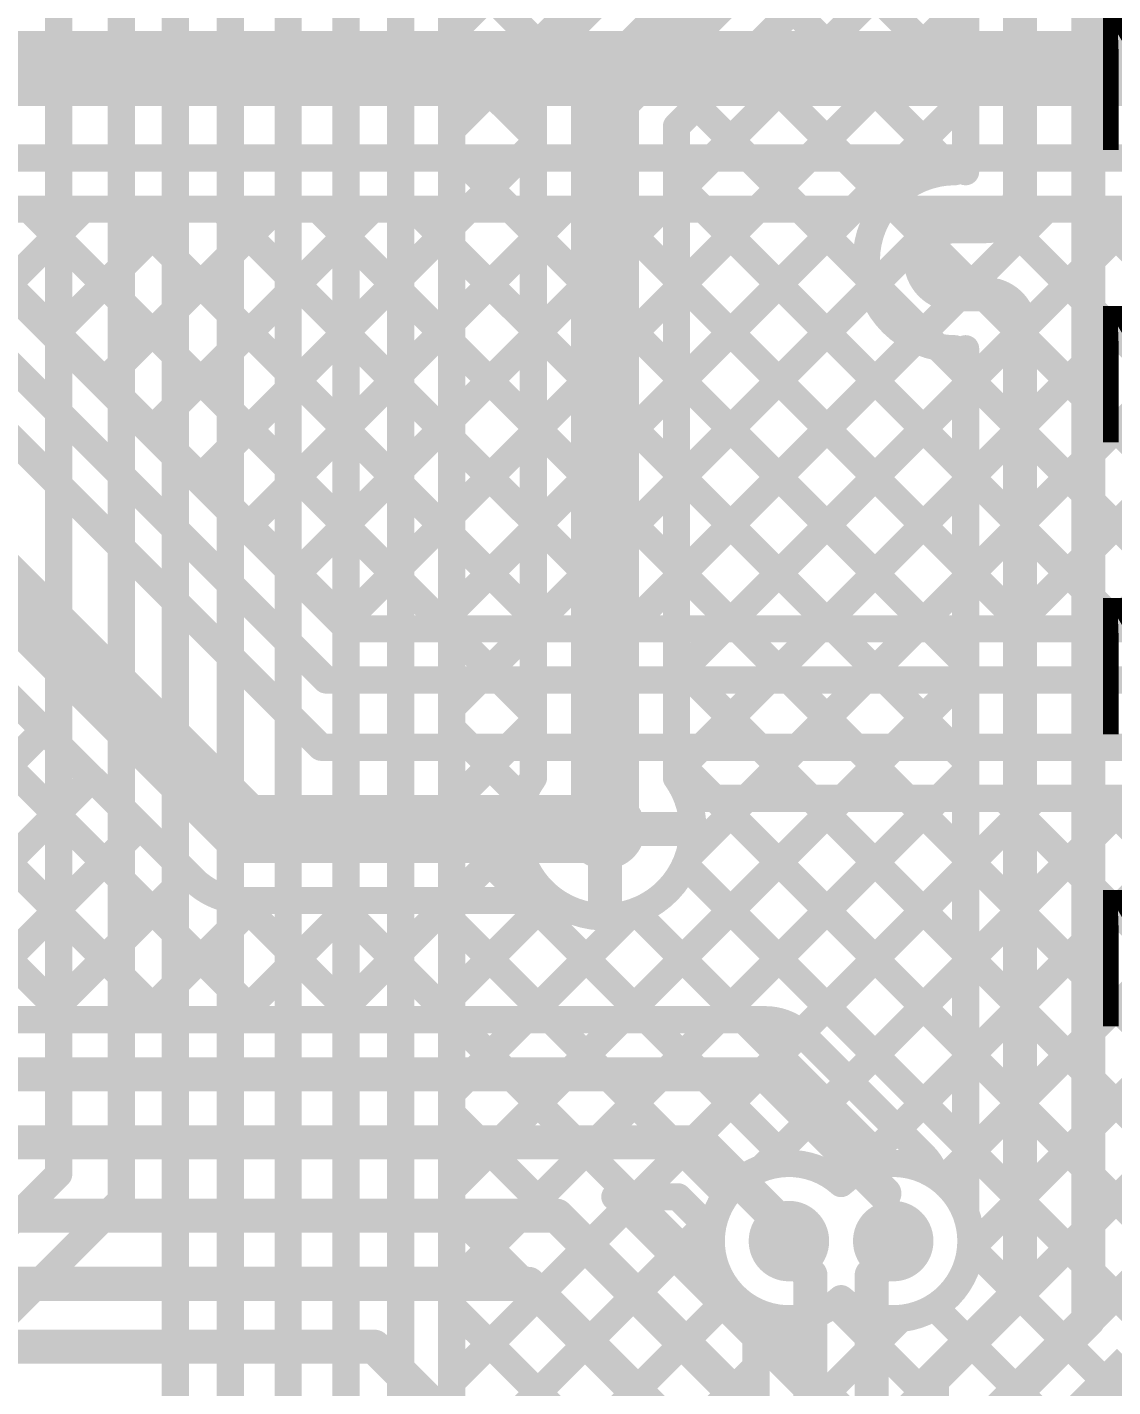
# Model space of a CAD drawing. Header units: millimetres. Extents: x -0.64 to 2.98, y -0.65 to 2.86.
# Drawn here: x 2.0484 to 2.3671, y 0.8632 to 1.2624 of the extents above; entities that cross this region are included whole.
import ezdxf

# ---------------------------------------------------------------- set-up
doc = ezdxf.new("R2010")
doc.units = ezdxf.units.MM
doc.header["$MEASUREMENT"] = 0
for name, color, linetype in [('BottomLayer', 5, 'Continuous'), ('BottomSolder', 6, 'Continuous'), ('Mechanical2', 216, 'Continuous'), ('TopLayer', 1, 'Continuous'), ('TopOverlay', 2, 'Continuous'), ('TopSolder', 216, 'Continuous'), ('ViaHoleLayer', 16, 'Continuous')]:
    doc.layers.add(name, color=color, linetype=linetype)
doc.styles.add('Arial', font='', dxfattribs={"height": 0.2})
doc.styles.get('Arial').set_extended_font_data('Arial')

msp = doc.modelspace()

# ---------------------------------------------------------------- hatches: boundary and pattern name
at = {"layer": 'BottomLayer'}
h = msp.add_hatch(color=5, dxfattribs=at)
edge = h.paths.add_edge_path()
edge.add_arc((2.218, 1.027), 0.01181, 0, 360)
h = msp.add_hatch(color=5, dxfattribs=at)
edge = h.paths.add_edge_path()
edge.add_arc((2.272, 0.906), 0.01181, 0, 360)
h = msp.add_hatch(color=5, dxfattribs=at)
edge = h.paths.add_edge_path()
edge.add_arc((2.30262, 0.906), 0.01181, 0, 360)
at = {"layer": 'BottomSolder'}
h = msp.add_hatch(color=6, dxfattribs=at)
edge = h.paths.add_edge_path()
edge.add_arc((2.218, 1.027), 0.00791, 0, 360)
h = msp.add_hatch(color=6, dxfattribs=at)
edge = h.paths.add_edge_path()
edge.add_arc((2.272, 0.906), 0.00791, 0, 360)
h = msp.add_hatch(color=6, dxfattribs=at)
edge = h.paths.add_edge_path()
edge.add_arc((2.30262, 0.906), 0.00791, 0, 360)
at = {"layer": 'TopLayer'}
h = msp.add_hatch(color=1, dxfattribs=at)
edge = h.paths.add_edge_path()
edge.add_arc((2.218, 1.027), 0.01181, 0, 360)
h = msp.add_hatch(color=1, dxfattribs=at)
edge = h.paths.add_edge_path()
edge.add_arc((2.272, 0.906), 0.01181, 0, 360)
h = msp.add_hatch(color=1, dxfattribs=at)
edge = h.paths.add_edge_path()
edge.add_arc((2.30262, 0.906), 0.01181, 0, 360)
at = {"layer": 'TopSolder'}
h = msp.add_hatch(color=216, dxfattribs=at)
edge = h.paths.add_edge_path()
edge.add_arc((2.218, 1.027), 0.00791, 0, 360)
h = msp.add_hatch(color=216, dxfattribs=at)
edge = h.paths.add_edge_path()
edge.add_arc((2.272, 0.906), 0.00791, 0, 360)
h = msp.add_hatch(color=216, dxfattribs=at)
edge = h.paths.add_edge_path()
edge.add_arc((2.30262, 0.906), 0.00791, 0, 360)
at = {"layer": 'ViaHoleLayer'}
h = msp.add_hatch(color=16, dxfattribs=at)
edge = h.paths.add_edge_path()
edge.add_arc((2.218, 1.027), 0.00591, 0, 360)
h = msp.add_hatch(color=16, dxfattribs=at)
edge = h.paths.add_edge_path()
edge.add_arc((2.272, 0.906), 0.00591, 0, 360)
h = msp.add_hatch(color=16, dxfattribs=at)
edge = h.paths.add_edge_path()
edge.add_arc((2.30262, 0.906), 0.00591, 0, 360)

# ---------------------------------------------------------------- linework, layer by layer
at = {"layer": 'BottomLayer'}
for points, const_width in [([(2.158, 0.203), (2.158, 1.795)], 0.008), ([(2.142, 0.173), (2.142, 1.787)], 0.008), ([(2.125, 0.20014), (2.125, 1.775)], 0.008), ([(2.108, 0.229), (2.108, 1.759)], 0.008), ([(2.09186, 0.61686), (2.09186, 1.73714)], 0.008), ([(2.173, 0.20921), (2.173, 1.43764)], 0.008), ([(2.173, 1.26058), (2.30942, 1.397)], 0.008), ([(2.173, 1.23229), (2.32569, 1.38499)], 0.008), ([(2.20319, 1.25688), (2.27601, 1.32971)], 0.008), ([(2.218, 1.242), (2.2955, 1.3195)], 0.02), ([(2.076, 0.918), (2.076, 1.318)], 0.008), ([(2.05762, 0.92562), (2.05762, 1.31038)], 0.008), ([(2.33986, 1.232), (2.33986, 1.30886)], 0.01), ([(2.32386, 1.232), (2.32386, 1.30886)], 0.008), ([(2.35986, 0.88286), (2.35986, 1.30057)], 0.01), ([(2.239, 1.2333), (2.30571, 1.30001)], 0.008), ([(2.239, 1.21344), (2.32386, 1.2983)], 0.008), ([(2.173, 1.2829), (2.20124, 1.25466)], 0.008), ([(2.28737, 1.28167), (2.32386, 1.24518)], 0.008), ([(2.239, 1.18516), (2.32386, 1.27001)], 0.008), ([(2.27323, 1.26753), (2.32075, 1.22)], 0.008), ([(2.173, 1.25462), (2.197, 1.23062)], 0.008), ([(2.25908, 1.25338), (2.30125, 1.21122)], 0.008), ([(2.218, 1.027), (2.218, 1.242)], 0.02), ([(2.197, 1.04201), (2.197, 1.242)], 0.008), ([(2.239, 1.15687), (2.32386, 1.24173)], 0.008), ([(2.24494, 1.23924), (2.29522, 1.18896)], 0.008), ([(2.239, 1.04201), (2.239, 1.2333)], 0.008), ([(2.32386, 1.22), (2.32386, 1.232)], 0.008), ([(2.33986, 1.214), (2.33986, 1.232)], 0.01), ([(2.173, 1.20401), (2.197, 1.22801)], 0.008), ([(2.173, 1.22633), (2.197, 1.20233)], 0.008), ([(2.239, 1.2169), (2.32386, 1.13204)], 0.008), ([(2.32073, 1.204), (2.32986, 1.204)], 0.01), ([(2.34733, 0.84093), (2.70818, 1.20178)], 0.008), ([(2.173, 1.17572), (2.197, 1.19972)], 0.008), ([(2.173, 1.19805), (2.197, 1.17405)], 0.008), ([(2.239, 1.18862), (2.32386, 1.10376)], 0.008), ([(2.239, 1.12859), (2.2961, 1.18568)], 0.008), ([(2.32073, 1.184), (2.32986, 1.184)], 0.01), ([(2.33986, 1.169), (2.33986, 1.174)], 0.01), ([(2.173, 1.14744), (2.197, 1.17144)], 0.008), ([(2.173, 1.16976), (2.197, 1.14576)], 0.008), ([(2.239, 1.1003), (2.30933, 1.17063)], 0.008), ([(2.33986, 0.89114), (2.33986, 1.169)], 0.01), ([(2.31569, 1.16849), (2.32386, 1.16033)], 0.008), ([(2.32386, 0.91433), (2.32386, 1.168)], 0.008), ([(2.239, 1.16033), (2.32386, 1.07547)], 0.008), ([(2.239, 1.07202), (2.32386, 1.15688)], 0.008), ([(2.173, 1.11916), (2.197, 1.14316)], 0.008), ([(2.173, 1.14148), (2.197, 1.11748)], 0.008), ([(2.239, 1.13205), (2.32386, 1.04719)], 0.008), ([(2.239, 1.04373), (2.32386, 1.12859)], 0.008), ([(2.173, 1.09087), (2.197, 1.11487)], 0.008), ([(2.173, 1.11319), (2.197, 1.08919)], 0.008), ([(2.239, 1.10376), (2.32386, 1.0189)], 0.008), ([(2.24253, 1.01898), (2.32386, 1.10031)], 0.008), ([(2.173, 1.06259), (2.197, 1.08659)], 0.008), ([(2.173, 1.08491), (2.197, 1.06091)], 0.008), ([(2.239, 1.07548), (2.32386, 0.99062)], 0.008), ([(2.173, 0.92117), (2.32386, 1.07202)], 0.008), ([(2.173, 1.0343), (2.197, 1.0583)], 0.008), ([(2.173, 1.05663), (2.19376, 1.03587)], 0.008), ([(2.239, 1.04719), (2.32386, 0.96234)], 0.008), ([(2.173, 0.89288), (2.32386, 1.04374)], 0.008), ([(2.173, 1.02834), (2.27254, 0.9288)], 0.008), ([(2.19619, 1.027), (2.218, 1.027)], 0.01), ([(2.218, 1.027), (2.23981, 1.027)], 0.01), ([(2.218, 1.00519), (2.218, 1.027)], 0.01), ([(2.173, 1.00602), (2.19225, 1.02527)], 0.008), ([(2.173, 0.8646), (2.32386, 1.01545)], 0.008), ([(2.24153, 1.01638), (2.32386, 0.93405)], 0.008), ([(2.173, 0.97773), (2.20201, 1.00674)], 0.008), ([(2.173, 0.94945), (2.22602, 1.00247)], 0.008), ([(2.22687, 1.00276), (2.30088, 0.92874)], 0.008), ([(2.173, 1.00006), (2.25359, 0.91947)], 0.008), ([(2.26408, 0.92739), (2.32386, 0.98717)], 0.008), ([(2.173, 0.97177), (2.26231, 0.88246)], 0.008), ([(2.28992, 0.92495), (2.32386, 0.95889)], 0.008), ([(2.173, 0.94349), (2.26231, 0.85418)], 0.008), ([(2.31698, 0.92372), (2.32386, 0.9306)], 0.008), ([(1.88962, 0.75762), (2.05762, 0.92562)], 0.008), ([(1.908, 0.75), (2.076, 0.918)], 0.008), ([(2.173, 0.9152), (2.26231, 0.82589)], 0.008), ([(2.173, 0.83631), (2.25061, 0.91392)], 0.008), ([(2.272, 0.90231), (2.272, 0.906)], 0.01), ([(2.30262, 0.90231), (2.30262, 0.906)], 0.01), ([(2.272, 0.90231), (2.27831, 0.896)], 0.01), ([(2.29631, 0.896), (2.30262, 0.90231)], 0.01), ([(2.27831, 0.15867), (2.27831, 0.896)], 0.01), ([(2.29631, 0.469), (2.29631, 0.896)], 0.01), ([(2.173, 0.80803), (2.25536, 0.89039)], 0.008), ([(2.314, 0.86528), (2.33986, 0.89114)], 0.01), ([(2.173, 0.88692), (2.26231, 0.79761)], 0.008), ([(2.26231, 0.16799), (2.26231, 0.88535)], 0.008), ([(2.33133, 0.85433), (2.35986, 0.88286)], 0.01), ([(2.34733, 0.8477), (2.37116, 0.87153)], 0.008), ([(2.173, 0.77974), (2.26231, 0.86906)], 0.008), ([(2.314, 0.775), (2.314, 0.86528)], 0.01), ([(2.36463, 0.865), (2.45013, 0.7795)], 0.008)]:
    msp.add_lwpolyline(points, dxfattribs=dict(at, const_width=const_width))
for points, const_width in [([(2.171, 1.26058, 1), (2.175, 1.26058, 1)], 0.004), ([(2.171, 1.25462, 1), (2.175, 1.25462, 1)], 0.004), ([(2.19924, 1.25466, 1), (2.20324, 1.25466, 1)], 0.004), ([(2.20115, 1.25685, 1), (2.20515, 1.25685, 1)], 0.004), ([(2.20119, 1.25688, 1), (2.20519, 1.25688, 1)], 0.004), ([(2.20119, 1.25688, 1), (2.20519, 1.25688, 1)], 0.004), ([(2.25708, 1.25338, 1), (2.26108, 1.25338, 1)], 0.004), ([(2.213, 1.242, 1), (2.223, 1.242, 1)], 0.01), ([(2.213, 1.242, 1), (2.223, 1.242, 1)], 0.01), ([(2.195, 1.242, 1), (2.199, 1.242, 1)], 0.004), ([(2.195, 1.242, 1), (2.199, 1.242, 1)], 0.004), ([(2.195, 1.242, 1), (2.199, 1.242, 1)], 0.004), ([(2.32186, 1.24518, 1), (2.32586, 1.24518, 1)], 0.004), ([(2.32186, 1.24173, 1), (2.32586, 1.24173, 1)], 0.004), ([(2.24294, 1.23924, 1), (2.24694, 1.23924, 1)], 0.004), ([(2.171, 1.23229, 1), (2.175, 1.23229, 1)], 0.004), ([(2.195, 1.23062, 1), (2.199, 1.23062, 1)], 0.004), ([(2.237, 1.2333, 1), (2.241, 1.2333, 1)], 0.004), ([(2.237, 1.2333, 1), (2.241, 1.2333, 1)], 0.004), ([(2.32186, 1.232, 1), (2.32586, 1.232, 1)], 0.004), ([(2.32186, 1.232, 1), (2.32586, 1.232, 1)], 0.004), ([(2.33736, 1.232, 1), (2.34236, 1.232, 1)], 0.005), ([(2.33736, 1.232, 1), (2.34236, 1.232, 1)], 0.005), ([(2.171, 1.22633, 1), (2.175, 1.22633, 1)], 0.004), ([(2.195, 1.22801, 1), (2.199, 1.22801, 1)], 0.004), ([(2.31873, 1.22, 1), (2.32273, 1.22, 1)], 0.004), ([(2.31875, 1.22, 1), (2.32275, 1.22, 1)], 0.004), ([(2.32186, 1.22, 1), (2.32586, 1.22, 1)], 0.004), ([(2.237, 1.2169, 1), (2.241, 1.2169, 1)], 0.004), ([(2.33736, 1.214, 1), (2.34236, 1.214, 1)], 0.005), ([(2.33736, 1.214, 1), (2.34236, 1.214, 1)], 0.005), ([(2.237, 1.21344, 1), (2.241, 1.21344, 1)], 0.004), ([(2.29925, 1.21122, 1), (2.30325, 1.21122, 1)], 0.004), ([(2.171, 1.20401, 1), (2.175, 1.20401, 1)], 0.004), ([(2.195, 1.20233, 1), (2.199, 1.20233, 1)], 0.004), ([(2.31823, 1.204, 1), (2.32323, 1.204, 1)], 0.005), ([(2.31823, 1.204, 1), (2.32323, 1.204, 1)], 0.005), ([(2.32736, 1.204, 1), (2.33236, 1.204, 1)], 0.005), ([(2.32736, 1.204, 1), (2.33236, 1.204, 1)], 0.005), ([(2.171, 1.19805, 1), (2.175, 1.19805, 1)], 0.004), ([(2.195, 1.19972, 1), (2.199, 1.19972, 1)], 0.004), ([(2.237, 1.18862, 1), (2.241, 1.18862, 1)], 0.004), ([(2.29322, 1.18896, 1), (2.29722, 1.18896, 1)], 0.004), ([(2.2941, 1.18568, 1), (2.2981, 1.18568, 1)], 0.004), ([(2.237, 1.18516, 1), (2.241, 1.18516, 1)], 0.004), ([(2.31823, 1.184, 1), (2.32323, 1.184, 1)], 0.005), ([(2.31823, 1.184, 1), (2.32323, 1.184, 1)], 0.005), ([(2.32736, 1.184, 1), (2.33236, 1.184, 1)], 0.005), ([(2.32736, 1.184, 1), (2.33236, 1.184, 1)], 0.005), ([(2.171, 1.17572, 1), (2.175, 1.17572, 1)], 0.004), ([(2.195, 1.17405, 1), (2.199, 1.17405, 1)], 0.004), ([(2.33736, 1.174, 1), (2.34236, 1.174, 1)], 0.005), ([(2.33736, 1.174, 1), (2.34236, 1.174, 1)], 0.005), ([(2.171, 1.16976, 1), (2.175, 1.16976, 1)], 0.004), ([(2.195, 1.17144, 1), (2.199, 1.17144, 1)], 0.004), ([(2.30733, 1.17063, 1), (2.31133, 1.17063, 1)], 0.004), ([(2.33736, 1.169, 1), (2.34236, 1.169, 1)], 0.005), ([(2.33736, 1.169, 1), (2.34236, 1.169, 1)], 0.005), ([(2.31369, 1.16849, 1), (2.31769, 1.16849, 1)], 0.004), ([(2.31873, 1.168, 1), (2.32273, 1.168, 1)], 0.004), ([(2.32186, 1.168, 1), (2.32586, 1.168, 1)], 0.004), ([(2.237, 1.16033, 1), (2.241, 1.16033, 1)], 0.004), ([(2.32186, 1.16033, 1), (2.32586, 1.16033, 1)], 0.004), ([(2.237, 1.15687, 1), (2.241, 1.15687, 1)], 0.004), ([(2.32186, 1.15688, 1), (2.32586, 1.15688, 1)], 0.004), ([(2.171, 1.14744, 1), (2.175, 1.14744, 1)], 0.004), ([(2.195, 1.14576, 1), (2.199, 1.14576, 1)], 0.004), ([(2.195, 1.14316, 1), (2.199, 1.14316, 1)], 0.004), ([(2.171, 1.14148, 1), (2.175, 1.14148, 1)], 0.004), ([(2.237, 1.13205, 1), (2.241, 1.13205, 1)], 0.004), ([(2.32186, 1.13204, 1), (2.32586, 1.13204, 1)], 0.004), ([(2.237, 1.12859, 1), (2.241, 1.12859, 1)], 0.004), ([(2.32186, 1.12859, 1), (2.32586, 1.12859, 1)], 0.004), ([(2.171, 1.11916, 1), (2.175, 1.11916, 1)], 0.004), ([(2.195, 1.11748, 1), (2.199, 1.11748, 1)], 0.004), ([(2.195, 1.11487, 1), (2.199, 1.11487, 1)], 0.004), ([(2.171, 1.11319, 1), (2.175, 1.11319, 1)], 0.004), ([(2.237, 1.10376, 1), (2.241, 1.10376, 1)], 0.004), ([(2.32186, 1.10376, 1), (2.32586, 1.10376, 1)], 0.004), ([(2.237, 1.1003, 1), (2.241, 1.1003, 1)], 0.004), ([(2.32186, 1.10031, 1), (2.32586, 1.10031, 1)], 0.004), ([(2.171, 1.09087, 1), (2.175, 1.09087, 1)], 0.004), ([(2.195, 1.08919, 1), (2.199, 1.08919, 1)], 0.004), ([(2.195, 1.08659, 1), (2.199, 1.08659, 1)], 0.004), ([(2.171, 1.08491, 1), (2.175, 1.08491, 1)], 0.004), ([(2.237, 1.07548, 1), (2.241, 1.07548, 1)], 0.004), ([(2.32186, 1.07547, 1), (2.32586, 1.07547, 1)], 0.004), ([(2.237, 1.07202, 1), (2.241, 1.07202, 1)], 0.004), ([(2.32186, 1.07202, 1), (2.32586, 1.07202, 1)], 0.004), ([(2.171, 1.06259, 1), (2.175, 1.06259, 1)], 0.004), ([(2.195, 1.06091, 1), (2.199, 1.06091, 1)], 0.004), ([(2.195, 1.0583, 1), (2.199, 1.0583, 1)], 0.004), ([(2.171, 1.05663, 1), (2.175, 1.05663, 1)], 0.004), ([(2.237, 1.04719, 1), (2.241, 1.04719, 1)], 0.004), ([(2.32186, 1.04719, 1), (2.32586, 1.04719, 1)], 0.004), ([(2.195, 1.04201, 1), (2.199, 1.04201, 1)], 0.004), ([(2.195, 1.04201, 1), (2.199, 1.04201, 1)], 0.004), ([(2.237, 1.04373, 1), (2.241, 1.04373, 1)], 0.004), ([(2.237, 1.04201, 1), (2.241, 1.04201, 1)], 0.004), ([(2.237, 1.04201, 1), (2.241, 1.04201, 1)], 0.004), ([(2.32186, 1.04374, 1), (2.32586, 1.04374, 1)], 0.004), ([(2.171, 1.0343, 1), (2.175, 1.0343, 1)], 0.004), ([(2.19176, 1.03587, 1), (2.19576, 1.03587, 1)], 0.004), ([(2.213, 1.027, 1), (2.223, 1.027, 1)], 0.01), ([(2.171, 1.02834, 1), (2.175, 1.02834, 1)], 0.004), ([(2.19369, 1.027, 1), (2.19869, 1.027, 1)], 0.005), ([(2.2155, 1.027, 1), (2.2205, 1.027, 1)], 0.005), ([(2.2155, 1.027, 1), (2.2205, 1.027, 1)], 0.005), ([(2.2155, 1.027, 1), (2.2205, 1.027, 1)], 0.005), ([(2.23731, 1.027, 1), (2.24231, 1.027, 1)], 0.005), ([(2.24181, 1.027, 1), (2.24581, 1.027, 1)], 0.004), ([(2.24181, 1.027, 1), (2.24581, 1.027, 1)], 0.004), ([(2.19025, 1.02527, 1), (2.19425, 1.02527, 1)], 0.004), ([(2.24053, 1.01898, 1), (2.24453, 1.01898, 1)], 0.004), ([(2.32186, 1.0189, 1), (2.32586, 1.0189, 1)], 0.004), ([(2.23953, 1.01638, 1), (2.24353, 1.01638, 1)], 0.004), ([(2.32186, 1.01545, 1), (2.32586, 1.01545, 1)], 0.004), ([(2.171, 1.00602, 1), (2.175, 1.00602, 1)], 0.004), ([(2.20001, 1.00674, 1), (2.20401, 1.00674, 1)], 0.004), ([(2.2155, 1.00519, 1), (2.2205, 1.00519, 1)], 0.005), ([(2.22402, 1.00247, 1), (2.22802, 1.00247, 1)], 0.004), ([(2.22487, 1.00276, 1), (2.22887, 1.00276, 1)], 0.004), ([(2.171, 1.00006, 1), (2.175, 1.00006, 1)], 0.004), ([(2.32186, 0.99062, 1), (2.32586, 0.99062, 1)], 0.004), ([(2.32186, 0.98717, 1), (2.32586, 0.98717, 1)], 0.004), ([(2.171, 0.97773, 1), (2.175, 0.97773, 1)], 0.004), ([(2.171, 0.97177, 1), (2.175, 0.97177, 1)], 0.004), ([(2.32186, 0.96234, 1), (2.32586, 0.96234, 1)], 0.004), ([(2.32186, 0.95889, 1), (2.32586, 0.95889, 1)], 0.004), ([(2.171, 0.94945, 1), (2.175, 0.94945, 1)], 0.004), ([(2.171, 0.94349, 1), (2.175, 0.94349, 1)], 0.004), ([(2.32186, 0.93405, 1), (2.32586, 0.93405, 1)], 0.004), ([(2.32186, 0.9306, 1), (2.32586, 0.9306, 1)], 0.004), ([(2.26208, 0.92739, 1), (2.26608, 0.92739, 1)], 0.004), ([(2.27054, 0.9288, 1), (2.27454, 0.9288, 1)], 0.004), ([(2.29888, 0.92874, 1), (2.30288, 0.92874, 1)], 0.004), ([(2.05562, 0.92562, 1), (2.05962, 0.92562, 1)], 0.004), ([(2.05562, 0.92562, 1), (2.05962, 0.92562, 1)], 0.004), ([(2.28531, 0.92291, 1), (2.28931, 0.92291, 1)], 0.004), ([(2.28531, 0.92291, 1), (2.28931, 0.92291, 1)], 0.004), ([(2.28792, 0.92495, 1), (2.29192, 0.92495, 1)], 0.004), ([(2.31498, 0.92372, 1), (2.31898, 0.92372, 1)], 0.004), ([(2.171, 0.92117, 1), (2.175, 0.92117, 1)], 0.004), ([(2.25159, 0.91947, 1), (2.25559, 0.91947, 1)], 0.004), ([(2.074, 0.918, 1), (2.078, 0.918, 1)], 0.004), ([(2.074, 0.918, 1), (2.078, 0.918, 1)], 0.004), ([(2.171, 0.9152, 1), (2.175, 0.9152, 1)], 0.004), ([(2.32186, 0.91433, 1), (2.32586, 0.91433, 1)], 0.004), ([(2.32186, 0.91433, 1), (2.32586, 0.91433, 1)], 0.004), ([(2.24861, 0.91392, 1), (2.25261, 0.91392, 1)], 0.004), ([(2.2695, 0.906, 1), (2.2745, 0.906, 1)], 0.005), ([(2.30012, 0.906, 1), (2.30512, 0.906, 1)], 0.005), ([(2.2695, 0.90231, 1), (2.2745, 0.90231, 1)], 0.005), ([(2.2695, 0.90231, 1), (2.2745, 0.90231, 1)], 0.005), ([(2.30012, 0.90231, 1), (2.30512, 0.90231, 1)], 0.005), ([(2.30012, 0.90231, 1), (2.30512, 0.90231, 1)], 0.005), ([(2.27581, 0.896, 1), (2.28081, 0.896, 1)], 0.005), ([(2.27581, 0.896, 1), (2.28081, 0.896, 1)], 0.005), ([(2.29381, 0.896, 1), (2.29881, 0.896, 1)], 0.005), ([(2.29381, 0.896, 1), (2.29881, 0.896, 1)], 0.005), ([(2.171, 0.89288, 1), (2.175, 0.89288, 1)], 0.004), ([(2.25336, 0.89039, 1), (2.25736, 0.89039, 1)], 0.004), ([(2.33736, 0.89114, 1), (2.34236, 0.89114, 1)], 0.005), ([(2.33736, 0.89114, 1), (2.34236, 0.89114, 1)], 0.005), ([(2.171, 0.88692, 1), (2.175, 0.88692, 1)], 0.004), ([(2.26031, 0.88535, 1), (2.26431, 0.88535, 1)], 0.004), ([(2.26031, 0.88535, 1), (2.26431, 0.88535, 1)], 0.004), ([(2.26031, 0.88246, 1), (2.26431, 0.88246, 1)], 0.004), ([(2.35736, 0.88286, 1), (2.36236, 0.88286, 1)], 0.005), ([(2.35736, 0.88286, 1), (2.36236, 0.88286, 1)], 0.005), ([(2.26031, 0.86906, 1), (2.26431, 0.86906, 1)], 0.004), ([(2.3115, 0.86528, 1), (2.3165, 0.86528, 1)], 0.005), ([(2.3115, 0.86528, 1), (2.3165, 0.86528, 1)], 0.005), ([(2.171, 0.8646, 1), (2.175, 0.8646, 1)], 0.004), ([(2.36263, 0.865, 1), (2.36663, 0.865, 1)], 0.004)]:
    msp.add_lwpolyline(points, format="xyb", close=True, dxfattribs=dict(at, const_width=const_width))
for points, const_width in [([(2.197, 1.242, -0.199534), (2.20319, 1.25688)], 0.008), ([(2.197, 1.242, -0.198912), (2.20315, 1.25685)], 0.008), ([(2.32073, 1.168, -1), (2.32073, 1.22)], 0.008), ([(2.33986, 1.214, -0.414214), (2.32986, 1.204)], 0.01), ([(2.32073, 1.184, -1), (2.32073, 1.204)], 0.01), ([(2.32986, 1.184, -0.414214), (2.33986, 1.174)], 0.01), ([(2.24381, 1.027, -1.370716), (2.197, 1.04201)], 0.008), ([(2.239, 1.04201, -0.156373), (2.24381, 1.027)], 0.008), ([(2.26231, 0.88535, -1.16082), (2.28731, 0.92291)], 0.008), ([(2.28731, 0.92291, -0.524704), (2.32386, 0.91433)], 0.008)]:
    msp.add_lwpolyline(points, format="xyb", dxfattribs=dict(at, const_width=const_width))
at = {"layer": 'Mechanical2', "const_width": 0.01}
msp.add_lwpolyline([(1.75783, 2.80917, -6.230382), (0.64896, 2.81029)], format="xyb", dxfattribs=at)
at = {"layer": 'TopLayer'}
for points, const_width in [([(1.93589, 1.271), (2.13613, 1.07076)], 0.008), ([(2.02931, 1.25031), (2.38869, 1.25031)], 0.022), ([(1.93414, 1.25153), (2.13467, 1.051)], 0.008), ([(2.011, 1.224), (2.376, 1.224)], 0.008), ([(2.0191, 1.209), (2.14234, 1.08576)], 0.008), ([(2.0191, 1.209), (2.36979, 1.209)], 0.008), ([(2.02063, 1.209), (2.14387, 1.08576)], 0.008), ([(2.04198, 1.18612), (2.06485, 1.209)], 0.008), ([(2.04891, 1.209), (2.17215, 1.08576)], 0.008), ([(2.05612, 1.17198), (2.09314, 1.209)], 0.008), ([(2.07026, 1.15784), (2.12142, 1.209)], 0.008), ([(2.07719, 1.209), (2.20044, 1.08576)], 0.008), ([(2.0844, 1.1437), (2.14971, 1.209)], 0.008), ([(2.09855, 1.12955), (2.17799, 1.209)], 0.008), ([(2.10548, 1.209), (2.22872, 1.08576)], 0.008), ([(2.11269, 1.11541), (2.20628, 1.209)], 0.008), ([(2.12683, 1.10127), (2.23456, 1.209)], 0.008), ([(2.13376, 1.209), (2.257, 1.08576)], 0.008), ([(2.14097, 1.08713), (2.26284, 1.209)], 0.008), ([(2.16205, 1.209), (2.28529, 1.08576)], 0.008), ([(2.16789, 1.08576), (2.29113, 1.209)], 0.008), ([(2.19033, 1.209), (2.31357, 1.08576)], 0.008), ([(2.19617, 1.08576), (2.31941, 1.209)], 0.008), ([(2.21862, 1.209), (2.34186, 1.08576)], 0.008), ([(2.22446, 1.08576), (2.3477, 1.209)], 0.008), ([(2.2469, 1.209), (2.37014, 1.08576)], 0.008), ([(2.25274, 1.08576), (2.37288, 1.2059)], 0.008), ([(2.27518, 1.209), (2.39843, 1.08576)], 0.008), ([(2.30347, 1.209), (2.42671, 1.08576)], 0.008), ([(2.33175, 1.209), (2.45499, 1.08576)], 0.008), ([(2.36004, 1.209), (2.48328, 1.08576)], 0.008), ([(2.36979, 1.209), (2.43287, 1.14592)], 0.008), ([(2.28102, 1.08576), (2.38703, 1.19176)], 0.008), ([(2.30931, 1.08576), (2.40117, 1.17762)], 0.008), ([(2.33759, 1.08576), (2.41531, 1.16348)], 0.008), ([(2.36588, 1.08576), (2.42945, 1.14933)], 0.008), ([(2.028, 1.111), (2.112, 1.027)], 0.02), ([(2.02376, 1.08554), (2.09712, 1.01219)], 0.008), ([(2.14234, 1.08576), (2.501, 1.08576)], 0.008), ([(2.13613, 1.07076), (2.542, 1.07076)], 0.008), ([(2.0295, 1.0587), (2.1172, 0.971)], 0.008), ([(2.0295, 1.03222), (2.05329, 1.05601)], 0.008), ([(2.13467, 1.051), (2.474, 1.051)], 0.008), ([(2.0295, 1.00394), (2.06743, 1.04187)], 0.008), ([(2.22283, 0.971), (2.28783, 1.036)], 0.008), ([(2.24219, 1.036), (2.46779, 1.036)], 0.008), ([(2.24253, 1.01898), (2.25955, 1.036)], 0.008), ([(2.25019, 1.036), (2.50851, 0.77768)], 0.008), ([(2.25112, 0.971), (2.31612, 1.036)], 0.008), ([(2.27549, 0.96708), (2.3444, 1.036)], 0.008), ([(2.27848, 1.036), (2.693, 0.62148)], 0.008), ([(2.28966, 0.95297), (2.37269, 1.036)], 0.008), ([(2.3038, 0.93883), (2.40097, 1.036)], 0.008), ([(2.30676, 1.036), (2.693, 0.64976)], 0.008), ([(2.31698, 0.92372), (2.42926, 1.036)], 0.008), ([(2.32533, 0.90378), (2.45754, 1.036)], 0.008), ([(2.33505, 1.036), (2.693, 0.67805)], 0.008), ([(2.36333, 1.036), (2.693, 0.70633)], 0.008), ([(2.0295, 1.03042), (2.08892, 0.971)], 0.008), ([(2.112, 1.027), (2.218, 1.027)], 0.02), ([(2.0295, 0.97566), (2.08157, 1.02773)], 0.008), ([(2.218, 1.027), (2.23981, 1.027)], 0.01), ([(2.218, 1.00519), (2.218, 1.027)], 0.01), ([(2.29487, 0.84504), (2.47681, 1.02698)], 0.008), ([(2.24153, 1.01638), (2.49509, 0.76282)], 0.008), ([(2.05313, 0.971), (2.09572, 1.01359)], 0.008), ([(2.30901, 0.8309), (2.49095, 1.01284)], 0.008), ([(2.08141, 0.971), (2.11641, 1.006)], 0.008), ([(2.1097, 0.971), (2.1447, 1.006)], 0.008), ([(2.11043, 1.00606), (2.14549, 0.971)], 0.008), ([(2.112, 1.006), (2.20299, 1.006)], 0.008), ([(2.13798, 0.971), (2.17298, 1.006)], 0.008), ([(2.13877, 1.006), (2.17377, 0.971)], 0.008), ([(2.16627, 0.971), (2.20127, 1.006)], 0.008), ([(2.16706, 1.006), (2.20206, 0.971)], 0.008), ([(2.19534, 1.006), (2.23034, 0.971)], 0.008), ([(2.0295, 1.00214), (2.06064, 0.971)], 0.008), ([(2.19455, 0.971), (2.22602, 1.00247)], 0.008), ([(2.22687, 1.00276), (2.25863, 0.971)], 0.008), ([(2.32315, 0.81676), (2.501, 0.99461)], 0.008), ([(2.0295, 0.971), (2.265, 0.971)], 0.008), ([(2.27633, 0.9663), (2.31133, 0.9313)], 0.008), ([(1.99121, 0.955), (2.265, 0.955)], 0.01), ([(2.265, 0.955), (2.30002, 0.91998)], 0.01), ([(1.98293, 0.935), (2.24607, 0.935)], 0.01), ([(2.24607, 0.935), (2.272, 0.90907)], 0.01), ([(2.22091, 0.919), (2.23944, 0.919)], 0.008), ([(2.22091, 0.919), (2.34321, 0.79671)], 0.008), ([(2.22577, 0.919), (2.34722, 0.79755)], 0.008), ([(2.23944, 0.919), (2.24939, 0.90905)], 0.008), ([(1.19148, 0.91345), (2.20384, 0.91345)], 0.01), ([(2.20384, 0.91345), (2.33978, 0.7775)], 0.01), ([(2.2383, 0.90161), (2.24756, 0.91088)], 0.008), ([(2.272, 0.906), (2.272, 0.90907)], 0.01), ([(2.32537, 0.90426), (2.49408, 0.73554)], 0.008), ([(1.1832, 0.89345), (2.19556, 0.89345)], 0.01), ([(2.19556, 0.89345), (2.32564, 0.76336)], 0.01), ([(2.28547, 0.88759), (2.49408, 0.67897)], 0.008), ([(2.3147, 0.88665), (2.49408, 0.70726)], 0.008), ([(2.26658, 0.87333), (2.277, 0.88374)], 0.008), ([(2.28073, 0.85919), (2.30484, 0.8833)], 0.008), ([(1.10628, 0.875), (2.15028, 0.875)], 0.01), ([(2.15028, 0.875), (2.39, 0.63528)], 0.01)]:
    msp.add_lwpolyline(points, dxfattribs=dict(at, const_width=const_width))
for points, const_width in [([(2.04691, 1.209, 1), (2.05091, 1.209, 1)], 0.004), ([(2.06285, 1.209, 1), (2.06685, 1.209, 1)], 0.004), ([(2.07519, 1.209, 1), (2.07919, 1.209, 1)], 0.004), ([(2.09114, 1.209, 1), (2.09514, 1.209, 1)], 0.004), ([(2.10348, 1.209, 1), (2.10748, 1.209, 1)], 0.004), ([(2.11942, 1.209, 1), (2.12342, 1.209, 1)], 0.004), ([(2.13176, 1.209, 1), (2.13576, 1.209, 1)], 0.004), ([(2.14771, 1.209, 1), (2.15171, 1.209, 1)], 0.004), ([(2.16005, 1.209, 1), (2.16405, 1.209, 1)], 0.004), ([(2.17599, 1.209, 1), (2.17999, 1.209, 1)], 0.004), ([(2.18833, 1.209, 1), (2.19233, 1.209, 1)], 0.004), ([(2.20428, 1.209, 1), (2.20828, 1.209, 1)], 0.004), ([(2.21662, 1.209, 1), (2.22062, 1.209, 1)], 0.004), ([(2.23256, 1.209, 1), (2.23656, 1.209, 1)], 0.004), ([(2.2449, 1.209, 1), (2.2489, 1.209, 1)], 0.004), ([(2.26084, 1.209, 1), (2.26484, 1.209, 1)], 0.004), ([(2.27318, 1.209, 1), (2.27718, 1.209, 1)], 0.004), ([(2.28913, 1.209, 1), (2.29313, 1.209, 1)], 0.004), ([(2.30147, 1.209, 1), (2.30547, 1.209, 1)], 0.004), ([(2.31741, 1.209, 1), (2.32141, 1.209, 1)], 0.004), ([(2.32975, 1.209, 1), (2.33375, 1.209, 1)], 0.004), ([(2.3457, 1.209, 1), (2.3497, 1.209, 1)], 0.004), ([(2.35804, 1.209, 1), (2.36204, 1.209, 1)], 0.004), ([(2.36779, 1.209, 1), (2.37179, 1.209, 1)], 0.004), ([(2.36779, 1.209, 1), (2.37179, 1.209, 1)], 0.004), ([(2.05412, 1.17198, 1), (2.05812, 1.17198, 1)], 0.004), ([(2.06826, 1.15784, 1), (2.07226, 1.15784, 1)], 0.004), ([(2.0824, 1.1437, 1), (2.0864, 1.1437, 1)], 0.004), ([(2.09655, 1.12955, 1), (2.10055, 1.12955, 1)], 0.004), ([(2.11069, 1.11541, 1), (2.11469, 1.11541, 1)], 0.004), ([(2.12483, 1.10127, 1), (2.12883, 1.10127, 1)], 0.004), ([(2.13897, 1.08713, 1), (2.14297, 1.08713, 1)], 0.004), ([(2.14034, 1.08576, 1), (2.14434, 1.08576, 1)], 0.004), ([(2.14034, 1.08576, 1), (2.14434, 1.08576, 1)], 0.004), ([(2.14187, 1.08576, 1), (2.14587, 1.08576, 1)], 0.004), ([(2.16589, 1.08576, 1), (2.16989, 1.08576, 1)], 0.004), ([(2.17015, 1.08576, 1), (2.17415, 1.08576, 1)], 0.004), ([(2.19417, 1.08576, 1), (2.19817, 1.08576, 1)], 0.004), ([(2.19844, 1.08576, 1), (2.20244, 1.08576, 1)], 0.004), ([(2.22246, 1.08576, 1), (2.22646, 1.08576, 1)], 0.004), ([(2.22672, 1.08576, 1), (2.23072, 1.08576, 1)], 0.004), ([(2.25074, 1.08576, 1), (2.25474, 1.08576, 1)], 0.004), ([(2.255, 1.08576, 1), (2.259, 1.08576, 1)], 0.004), ([(2.27902, 1.08576, 1), (2.28302, 1.08576, 1)], 0.004), ([(2.28329, 1.08576, 1), (2.28729, 1.08576, 1)], 0.004), ([(2.30731, 1.08576, 1), (2.31131, 1.08576, 1)], 0.004), ([(2.31157, 1.08576, 1), (2.31557, 1.08576, 1)], 0.004), ([(2.33559, 1.08576, 1), (2.33959, 1.08576, 1)], 0.004), ([(2.33986, 1.08576, 1), (2.34386, 1.08576, 1)], 0.004), ([(2.36388, 1.08576, 1), (2.36788, 1.08576, 1)], 0.004), ([(2.36814, 1.08576, 1), (2.37214, 1.08576, 1)], 0.004), ([(2.13413, 1.07076, 1), (2.13813, 1.07076, 1)], 0.004), ([(2.13413, 1.07076, 1), (2.13813, 1.07076, 1)], 0.004), ([(2.05129, 1.05601, 1), (2.05529, 1.05601, 1)], 0.004), ([(2.13267, 1.051, 1), (2.13667, 1.051, 1)], 0.004), ([(2.13267, 1.051, 1), (2.13667, 1.051, 1)], 0.004), ([(2.06543, 1.04187, 1), (2.06943, 1.04187, 1)], 0.004), ([(2.24019, 1.036, 1), (2.24419, 1.036, 1)], 0.004), ([(2.24019, 1.036, 1), (2.24419, 1.036, 1)], 0.004), ([(2.24819, 1.036, 1), (2.25219, 1.036, 1)], 0.004), ([(2.25755, 1.036, 1), (2.26155, 1.036, 1)], 0.004), ([(2.27648, 1.036, 1), (2.28048, 1.036, 1)], 0.004), ([(2.28583, 1.036, 1), (2.28983, 1.036, 1)], 0.004), ([(2.30476, 1.036, 1), (2.30876, 1.036, 1)], 0.004), ([(2.31412, 1.036, 1), (2.31812, 1.036, 1)], 0.004), ([(2.33305, 1.036, 1), (2.33705, 1.036, 1)], 0.004), ([(2.3424, 1.036, 1), (2.3464, 1.036, 1)], 0.004), ([(2.36133, 1.036, 1), (2.36533, 1.036, 1)], 0.004), ([(2.107, 1.027, 1), (2.117, 1.027, 1)], 0.01), ([(2.107, 1.027, 1), (2.117, 1.027, 1)], 0.01), ([(2.213, 1.027, 1), (2.223, 1.027, 1)], 0.01), ([(2.07957, 1.02773, 1), (2.08357, 1.02773, 1)], 0.004), ([(2.2155, 1.027, 1), (2.2205, 1.027, 1)], 0.005), ([(2.2155, 1.027, 1), (2.2205, 1.027, 1)], 0.005), ([(2.23731, 1.027, 1), (2.24231, 1.027, 1)], 0.005), ([(2.24181, 1.027, 1), (2.24581, 1.027, 1)], 0.004), ([(2.24181, 1.027, 1), (2.24581, 1.027, 1)], 0.004), ([(2.24053, 1.01898, 1), (2.24453, 1.01898, 1)], 0.004), ([(2.23953, 1.01638, 1), (2.24353, 1.01638, 1)], 0.004), ([(2.09372, 1.01359, 1), (2.09772, 1.01359, 1)], 0.004), ([(2.09512, 1.01219, 1), (2.09912, 1.01219, 1)], 0.004), ([(2.09512, 1.01219, 1), (2.09912, 1.01219, 1)], 0.004), ([(2.09515, 1.01215, 1), (2.09915, 1.01215, 1)], 0.004), ([(2.10843, 1.00606, 1), (2.11243, 1.00606, 1)], 0.004), ([(2.11, 1.006, 1), (2.114, 1.006, 1)], 0.004), ([(2.11, 1.006, 1), (2.114, 1.006, 1)], 0.004), ([(2.11, 1.006, 1), (2.114, 1.006, 1)], 0.004), ([(2.11441, 1.006, 1), (2.11841, 1.006, 1)], 0.004), ([(2.13677, 1.006, 1), (2.14077, 1.006, 1)], 0.004), ([(2.1427, 1.006, 1), (2.1467, 1.006, 1)], 0.004), ([(2.16506, 1.006, 1), (2.16906, 1.006, 1)], 0.004), ([(2.17098, 1.006, 1), (2.17498, 1.006, 1)], 0.004), ([(2.19334, 1.006, 1), (2.19734, 1.006, 1)], 0.004), ([(2.19927, 1.006, 1), (2.20327, 1.006, 1)], 0.004), ([(2.20099, 1.006, 1), (2.20499, 1.006, 1)], 0.004), ([(2.20099, 1.006, 1), (2.20499, 1.006, 1)], 0.004), ([(2.2155, 1.00519, 1), (2.2205, 1.00519, 1)], 0.005), ([(2.22402, 1.00247, 1), (2.22802, 1.00247, 1)], 0.004), ([(2.22487, 1.00276, 1), (2.22887, 1.00276, 1)], 0.004), ([(2.05113, 0.971, 1), (2.05513, 0.971, 1)], 0.004), ([(2.05864, 0.971, 1), (2.06264, 0.971, 1)], 0.004), ([(2.07941, 0.971, 1), (2.08341, 0.971, 1)], 0.004), ([(2.08692, 0.971, 1), (2.09092, 0.971, 1)], 0.004), ([(2.1077, 0.971, 1), (2.1117, 0.971, 1)], 0.004), ([(2.1152, 0.971, 1), (2.1192, 0.971, 1)], 0.004), ([(2.13598, 0.971, 1), (2.13998, 0.971, 1)], 0.004), ([(2.14349, 0.971, 1), (2.14749, 0.971, 1)], 0.004), ([(2.16427, 0.971, 1), (2.16827, 0.971, 1)], 0.004), ([(2.17177, 0.971, 1), (2.17577, 0.971, 1)], 0.004), ([(2.19255, 0.971, 1), (2.19655, 0.971, 1)], 0.004), ([(2.20006, 0.971, 1), (2.20406, 0.971, 1)], 0.004), ([(2.22083, 0.971, 1), (2.22483, 0.971, 1)], 0.004), ([(2.22834, 0.971, 1), (2.23234, 0.971, 1)], 0.004), ([(2.24912, 0.971, 1), (2.25312, 0.971, 1)], 0.004), ([(2.25663, 0.971, 1), (2.26063, 0.971, 1)], 0.004), ([(2.263, 0.971, 1), (2.267, 0.971, 1)], 0.004), ([(2.263, 0.971, 1), (2.267, 0.971, 1)], 0.004), ([(2.263, 0.971, 1), (2.267, 0.971, 1)], 0.004), ([(2.27349, 0.96708, 1), (2.27749, 0.96708, 1)], 0.004), ([(2.27431, 0.96631, 1), (2.27831, 0.96631, 1)], 0.004), ([(2.27433, 0.9663, 1), (2.27833, 0.9663, 1)], 0.004), ([(2.27433, 0.9663, 1), (2.27833, 0.9663, 1)], 0.004), ([(2.2625, 0.955, 1), (2.2675, 0.955, 1)], 0.005), ([(2.2625, 0.955, 1), (2.2675, 0.955, 1)], 0.005), ([(2.28766, 0.95297, 1), (2.29166, 0.95297, 1)], 0.004), ([(2.3018, 0.93883, 1), (2.3058, 0.93883, 1)], 0.004), ([(2.24357, 0.935, 1), (2.24857, 0.935, 1)], 0.005), ([(2.24357, 0.935, 1), (2.24857, 0.935, 1)], 0.005), ([(2.30933, 0.9313, 1), (2.31333, 0.9313, 1)], 0.004), ([(2.30933, 0.9313, 1), (2.31333, 0.9313, 1)], 0.004), ([(2.3132, 0.92503, 1), (2.3172, 0.92503, 1)], 0.004), ([(2.3132, 0.92503, 1), (2.3172, 0.92503, 1)], 0.004), ([(2.31498, 0.92372, 1), (2.31898, 0.92372, 1)], 0.004), ([(2.21891, 0.919, 1), (2.22291, 0.919, 1)], 0.004), ([(2.21891, 0.919, 1), (2.22291, 0.919, 1)], 0.004), ([(2.22377, 0.919, 1), (2.22777, 0.919, 1)], 0.004), ([(2.23744, 0.919, 1), (2.24144, 0.919, 1)], 0.004), ([(2.23744, 0.919, 1), (2.24144, 0.919, 1)], 0.004), ([(2.29752, 0.91998, 1), (2.30252, 0.91998, 1)], 0.005), ([(2.20134, 0.91345, 1), (2.20634, 0.91345, 1)], 0.005), ([(2.20134, 0.91345, 1), (2.20634, 0.91345, 1)], 0.005), ([(2.24556, 0.91088, 1), (2.24956, 0.91088, 1)], 0.004), ([(2.24739, 0.90905, 1), (2.25139, 0.90905, 1)], 0.004), ([(2.24739, 0.90905, 1), (2.25139, 0.90905, 1)], 0.004), ([(2.2695, 0.90907, 1), (2.2745, 0.90907, 1)], 0.005), ([(2.2695, 0.90907, 1), (2.2745, 0.90907, 1)], 0.005), ([(2.2695, 0.906, 1), (2.2745, 0.906, 1)], 0.005), ([(2.32333, 0.90378, 1), (2.32733, 0.90378, 1)], 0.004), ([(2.32337, 0.90426, 1), (2.32737, 0.90426, 1)], 0.004), ([(2.32343, 0.906, 1), (2.32743, 0.906, 1)], 0.004), ([(2.32343, 0.906, 1), (2.32743, 0.906, 1)], 0.004), ([(2.2363, 0.90161, 1), (2.2403, 0.90161, 1)], 0.004), ([(2.19306, 0.89345, 1), (2.19806, 0.89345, 1)], 0.005), ([(2.19306, 0.89345, 1), (2.19806, 0.89345, 1)], 0.005), ([(2.28347, 0.88759, 1), (2.28747, 0.88759, 1)], 0.004), ([(2.28531, 0.88909, 1), (2.28931, 0.88909, 1)], 0.004), ([(2.28531, 0.88909, 1), (2.28931, 0.88909, 1)], 0.004), ([(2.3127, 0.88665, 1), (2.3167, 0.88665, 1)], 0.004), ([(2.275, 0.88374, 1), (2.279, 0.88374, 1)], 0.004), ([(2.30284, 0.8833, 1), (2.30684, 0.8833, 1)], 0.004), ([(2.14778, 0.875, 1), (2.15278, 0.875, 1)], 0.005), ([(2.14778, 0.875, 1), (2.15278, 0.875, 1)], 0.005), ([(2.26458, 0.87333, 1), (2.26858, 0.87333, 1)], 0.004)]:
    msp.add_lwpolyline(points, format="xyb", close=True, dxfattribs=dict(at, const_width=const_width))
at = {"layer": 'TopLayer', "const_width": 0.008}
for points in [[(2.24219, 1.036, -0.089279), (2.24381, 1.027)], [(2.24381, 1.027, -0.610104), (2.20299, 1.006)], [(2.112, 1.006, -0.199534), (2.09712, 1.01219)], [(2.112, 1.006, -0.198912), (2.09715, 1.01215)], [(2.265, 0.971, -0.199231), (2.27633, 0.9663)], [(2.265, 0.971, -0.198912), (2.27631, 0.96631)], [(2.31133, 0.9313, -0.116658), (2.3152, 0.92503)], [(2.3152, 0.92503, -0.251832), (2.32543, 0.906)], [(2.28731, 0.88909, -0.69916), (2.24939, 0.90905)], [(2.32543, 0.906, -0.650404), (2.28731, 0.88909)]]:
    msp.add_lwpolyline(points, format="xyb", dxfattribs=at)

# ---------------------------------------------------------------- texts
at = {"layer": 'TopOverlay', "style": 'Arial'}
for s, p in [('NetP5_1', (2.35962, 1.22633)), ('NetP3_1', (2.35962, 1.14057)), ('NetP4_1', (2.35962, 1.05482)), ('NetP2_1', (2.35962, 0.96906))]:
    msp.add_text(s, height=0.04, dxfattribs=at).set_placement(p)

doc.saveas('drawing.dxf')
